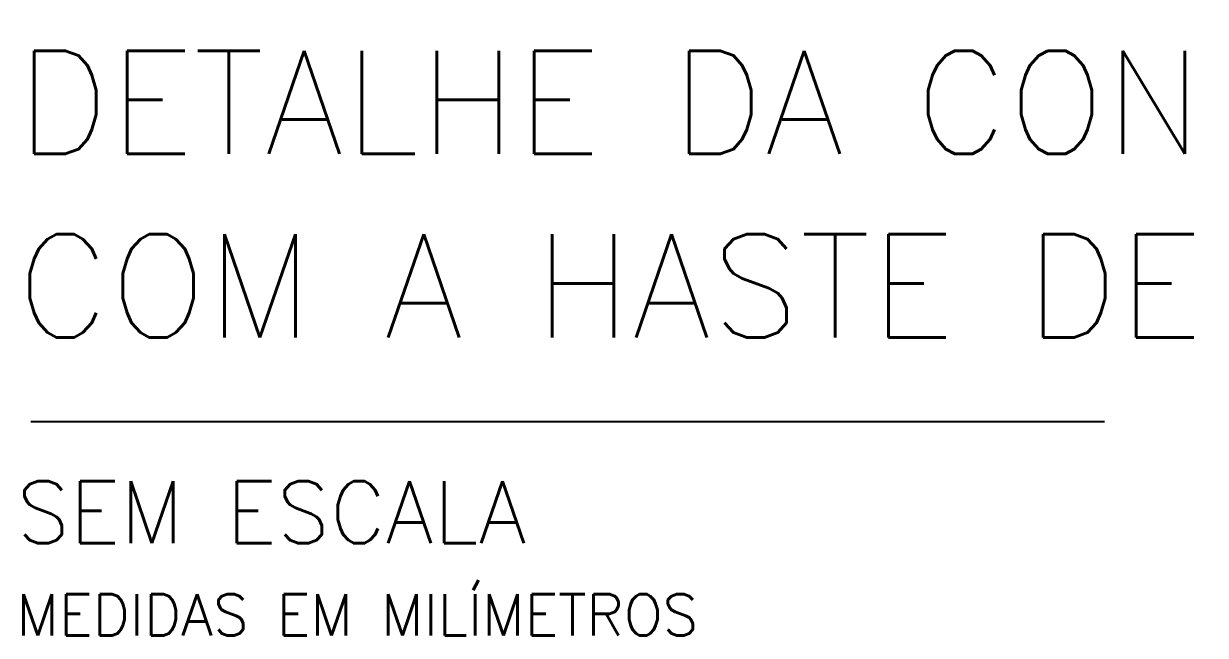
# Model space of a CAD drawing. Extents: x 35 to 221, y -13 to 45.
# Drawn here: x 109.977 to 113.41, y 32.952 to 34.728 of the extents above; entities that cross this region are included whole.
import ezdxf

# ---------------------------------------------------------------- set-up
doc = ezdxf.new("R2010")
doc.units = 0
doc.header["$LTSCALE"] = 0.5
doc.header["$MEASUREMENT"] = 0
doc.layers.add('TEXTO', color=4, linetype='CONTINUOUS')
doc.styles.add('ROMANS', font='romans.shx')

msp = doc.modelspace()

# ---------------------------------------------------------------- linework, layer by layer
at = {"layer": 'TEXTO', "color": 5}
msp.add_line((109.9975998, 33.5729982), (113.1172828, 33.5729982), dxfattribs=at)

# ---------------------------------------------------------------- texts
at = {"layer": 'TEXTO', "color": 6, "style": 'ROMANS'}
for s, p in [('DETALHE DA CONEXÃO DO CABO', (109.9563056, 34.3498587)), ('COM A HASTE DE ATERRAMENTO', (109.9563056, 33.8168908))]:
    msp.add_text(s, height=0.3, dxfattribs=at).set_placement(p)
at = {"layer": 'TEXTO', "color": 4, "style": 'ROMANS'}
msp.add_text('SEM ESCALA', height=0.18, dxfattribs=at).set_placement((109.9563056, 33.2191278))
at = {"layer": 'TEXTO', "color": 2, "style": 'ROMANS'}
msp.add_text('MEDIDAS EM MILÍMETROS', height=0.12, dxfattribs=at).set_placement((109.9563056, 32.9515248))

doc.saveas('drawing.dxf')
